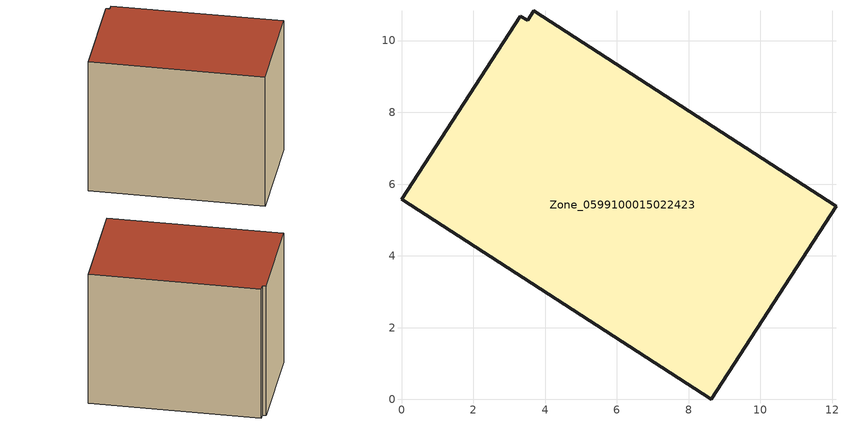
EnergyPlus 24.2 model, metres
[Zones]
Zone_0599100015022423
 floor ground (C_G): 8.62,0 0,5.58 3.3,10.68 3.52,10.56 3.68,10.84 12.11,5.38 z0.95
 wall outside (C_F): 8.62,0 12.11,5.38 3.68,10.84 3.52,10.56 3.3,10.68 0,5.58 8.62,0 z0.95:9.5
 roof outside (C_R): 0,5.58 8.62,0 12.11,5.38 3.68,10.84 3.52,10.56 3.3,10.68 z9.5
[BUILDING]
Pand.0599100015022423: North Axis=0; Terrain=City; Loads Convergence Tolerance Value=0.04; Temperature Convergence Tolerance Value=0.4; Solar Distribution=FullExterior; Maximum Number of Warmup Days=25; Minimum Number of Warmup Days=1
[Site:Location]
Rotterdam.The.Hague.AP_ZH_NLD Design_Conditions: Latitude=51.96; Longitude=4.45; Time Zone=1; Elevation=-4.5
[SITE:GROUNDTEMPERATURE:BUILDINGSURFACE]
18, 18, 18, 18, 18, 18, 18, 18, 18, 18, 18, 18
[MATERIAL] Thermal Absorptance=0.9; Solar Absorptance=0.7; Visible Absorptance=0.7
Name | Roughness | Thickness | Conductivity | Density | Specific Heat
G.TI.2006-2014 | MediumSmooth | 0.15 | 0.06 | 540 | 1210
F.TI.2006-2014 | Rough | 0.3 | 0.12 | 1920 | 840
R.TI.2006-2014 | MediumRough | 0.2 | 0.08 | 1500 | 1000
[CONSTRUCTION]
C_G: G.TI.2006-2014
C_F: F.TI.2006-2014
C_R: R.TI.2006-2014
[ZONE]
Zone_0599100015022423: Type=1; Multiplier=1; Ceiling Height=Autocalculate; Volume=Autocalculate; Floor Area=autocalculate; Part of Total Floor Area=Yes
[ZONEINFILTRATION:DESIGNFLOWRATE]
Infil_Zone_0599100015022423: Zone or ZoneList or Space or SpaceList=Zone_0599100015022423; Schedule=AlwaysOn; Design Flow Rate Calculation Method=Flow/Area; Flow Rate per Floor Area=0.0015; Constant Term Coefficient=1; Temperature Term Coefficient=0; Velocity Term Coefficient=0; Velocity Squared Term Coefficient=0
[HVACTEMPLATE:ZONE:IDEALLOADSAIRSYSTEM]
Zone_0599100015022423: Maximum Heating Supply Air Temperature=50; Minimum Cooling Supply Air Temperature=13; Maximum Heating Supply Air Humidity Ratio=0.0156; Minimum Cooling Supply Air Humidity Ratio=0.0077; Heating Limit=NoLimit; Cooling Limit=NoLimit; Dehumidification Control Type=ConstantSensibleHeatRatio; Cooling Sensible Heat Ratio=0.7; Dehumidification Setpoint=60; Humidification Control Type=None; Humidification Setpoint=30; Outdoor Air Method=None; Outdoor Air Flow Rate per Person=0.00944; Outdoor Air Flow Rate per Zone Floor Area=0; Outdoor Air Flow Rate per Zone=0; Demand Controlled Ventilation Type=None; Outdoor Air Economizer Type=NoEconomizer; Heat Recovery Type=None; Sensible Heat Recovery Effectiveness=0.7; Latent Heat Recovery Effectiveness=0.65
[ZONECONTROL:THERMOSTAT]
ThermostatControl_Zone_0599100015022423: Zone or ZoneList=Zone_0599100015022423; Control Type Schedule=DualSetpointControlType; Control 1=Thermostat_Zone_0599100015022423; Temperature Difference Between Cutout And Setpoint=0
[THERMOSTATSETPOINT:DUALSETPOINT]
Thermostat_Zone_0599100015022423: Heating Setpoint Temperature Schedule=HeatingSetpoint_Zone_0599100015022423; Cooling Setpoint Temperature Schedule=CoolingSetpoint_Zone_0599100015022423
[SCHEDULE:COMPACT]
HeatingSetpoint_Zone_0599100015022423: Through: 12/31, For: AllDays, Until: 24:00, 21
CoolingSetpoint_Zone_0599100015022423: Through: 12/31, For: AllDays, Until: 24:00, 24
DualSetpointControlType: Through: 12/31, For: AllDays, Until: 24:00, 4
AlwaysOn: Through: 12/31, For: AllDays, Until: 24:00, 1
